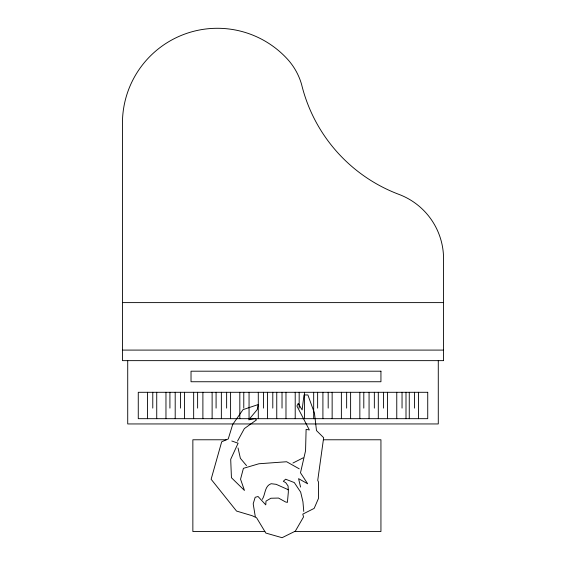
<?xml version="1.0" encoding="UTF-8"?>
<svg xmlns="http://www.w3.org/2000/svg" width="566" height="566" viewBox="0 0 566 566"><rect width="100%" height="100%" fill="white"/><g stroke="black" fill="none" stroke-linecap="round" stroke-linejoin="round"><path stroke-width="0.85" d="M262.32 499.304C265.574 494.196 264.442 486.102 271.149 483.711L276.173 484.326L288.483 489.809M237.508 441.14L244.349 428.603L256.476 419.901L255.188 418.592L248.693 419.83L257.261 409.558L258.195 404.556L243.033 409.65L232.668 424.521L228.247 438.961L221.688 441.798L211.125 479.26L236.538 511.063L252.139 515.704L256.61 517.805L265.808 533.052L282.073 537.7L295.332 531.149L303.539 516.942L302.782 514.14L314.158 508.395L318.425 498.547L318.495 482.02L317.738 480.35L323.66 437.688L316.493 430.585L314.455 413.088L307.883 394.955L303.992 394.969L302.124 409.897L298.197 403.424L296.917 406.027L309.354 429.969L306.107 429.332L305.562 450.734L300.489 472.808L307.678 483.803L298.572 478.652L300.56 487.071M292.926 463.038L303.227 457.823M122.44 302.612L443.56 302.612M122.44 350.092L443.56 350.092M226.358 439.775L192.857 439.775L192.857 531.524L264.888 531.524M323.37 439.775L380.939 439.775L380.939 531.524L294.575 531.524M231.798 441.006L238.102 443.22L230.702 459.309L231.437 477.725L244.462 490.446L240.543 479.19L243.408 468.337L258.931 463.759L286.622 461.743L299.237 468.832M246.543 465.634L240.38 458.333L238.031 447.954M255.28 516.581L253.2 503.811L255.167 497.295L258.061 496.516L265.772 504.879L265.999 501.101L270.916 498.236L278.507 498.059L285.54 501.957L287.415 502.382L288.349 492.01L288.08 485.989L285.752 482.692L283.304 481.277L285.639 479.204L294.292 482.572L300.666 492.116L302.937 501.731L303.765 511.423M438.282 360.641L438.282 423.948L127.718 423.948L127.718 360.641M418.5 392.295L418.5 418.677M414.545 392.295L414.545 408.121M409.268 392.295L409.268 418.677M405.999 392.295L405.999 418.677M402.044 392.295L402.044 408.121M396.766 392.295L396.766 418.677M387.533 392.295L387.533 418.677M383.578 392.295L383.578 408.121M378.3 392.295L378.3 418.677M374.345 392.295L374.345 408.121M369.067 392.295L369.067 418.677M363.797 392.295L363.797 408.121M359.842 392.295L359.842 418.677M350.609 392.295L350.609 418.677M346.647 392.295L346.647 408.121M341.376 392.295L341.376 418.677M332.143 392.295L332.143 418.677M328.188 392.295L328.188 408.121M322.91 392.295L322.91 418.677M317.632 392.295L317.632 408.121M313.677 392.295L313.677 418.677M304.444 392.295L304.444 418.677M299.173 392.295L299.173 408.121M295.211 392.295L295.211 418.677M285.979 392.295L285.979 418.677M282.024 392.295L282.024 408.121M276.753 392.295L276.753 418.677M272.791 392.295L272.791 408.121M267.52 392.295L267.52 418.677M263.558 392.295L263.558 408.121M258.287 392.295L258.287 418.677M249.054 392.295L249.054 418.677M243.776 392.295L243.776 408.121M239.821 392.295L239.821 418.677M230.588 392.295L230.588 418.677M226.633 392.295L226.633 408.121M221.356 392.295L221.356 418.677M216.085 392.295L216.085 408.121M212.123 392.295L212.123 418.677M202.89 392.295L202.89 418.677M197.619 392.295L197.619 408.121M193.664 392.295L193.664 418.677M184.431 392.295L184.431 418.677M180.469 392.295L180.469 408.121M175.198 392.295L175.198 418.677M169.92 392.295L169.92 408.121M165.965 392.295L165.965 418.677M156.732 392.295L156.732 418.677M152.778 392.295L152.778 408.121M147.5 392.295L147.5 418.677M443.56 360.641L122.44 360.641L122.44 123.246A94.961 94.961 0 0 1 287.379 59.055A63.307 63.307 0 0 1 301.607 84.504A157.157 157.157 0 0 0 398.973 194.4A68.811 68.811 0 0 1 443.56 258.804L443.56 360.641M380.939 371.197L191.025 371.197L191.025 381.746L380.939 381.746L380.939 371.197M427.733 392.295L138.267 392.295L138.267 418.677L427.733 418.677L427.733 392.295"/></g></svg>
